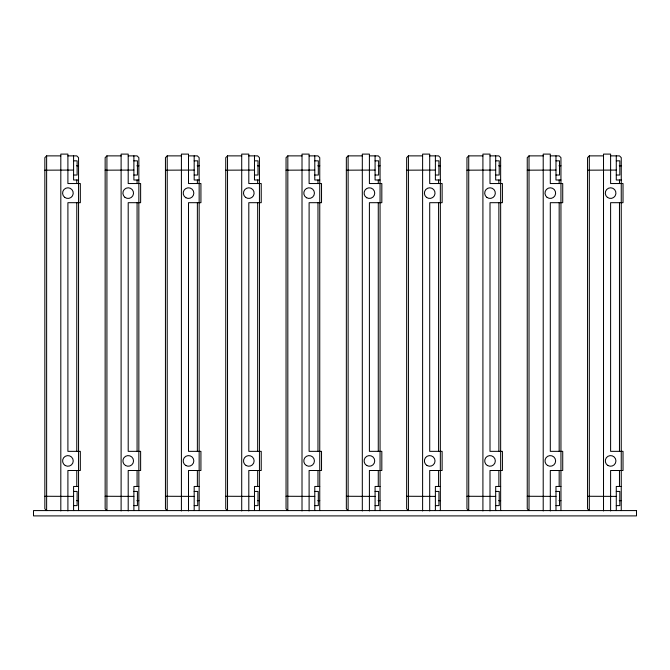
<?xml version="1.0" encoding="UTF-8"?>
<svg xmlns="http://www.w3.org/2000/svg" width="670" height="670" viewBox="0 0 670 670"><rect width="100%" height="100%" fill="white"/><g stroke="black" fill="none" stroke-linecap="round" stroke-linejoin="round"><path stroke-width="1" d="M60.811 155.876L46.624 155.876L44.848 157.651L44.848 508.806L46.624 510.582M121.111 155.876L106.924 155.876L105.148 157.651L105.148 508.806L106.924 510.582M181.411 155.876L167.224 155.876L165.448 157.651L165.448 508.806L167.224 510.582M241.711 155.876L227.524 155.876L225.748 157.651L225.748 508.806L227.524 510.582M302.011 155.876L287.824 155.876L286.048 157.651L286.048 508.806L287.824 510.582M362.311 155.876L348.124 155.876L346.348 157.651L346.348 508.806L348.124 510.582M422.611 155.876L408.424 155.876L406.648 157.651L406.648 508.806L408.424 510.582M482.911 155.876L468.724 155.876L466.948 157.651L466.948 508.806L468.724 510.582M543.211 155.876L529.024 155.876L527.248 157.651L527.248 508.806L529.024 510.582M603.511 155.876L589.324 155.876L587.548 157.651L587.548 508.806L589.324 510.582M44.848 170.18L73.583 170.063M105.148 170.18L133.883 170.063M165.448 170.18L194.183 170.063M225.748 170.18L254.483 170.063M286.048 170.18L314.783 170.063M346.348 170.18L375.083 170.063M406.648 170.18L435.383 170.063M466.948 170.18L495.683 170.063M527.248 170.18L555.983 170.063M587.548 170.18L616.283 170.063M67.904 155.876L76.774 155.876L78.549 157.651L78.549 510.582M128.205 155.876L137.074 155.876L138.849 157.651L138.849 510.582M188.505 155.876L197.374 155.876L199.149 157.651L199.149 510.582M248.804 155.876L257.674 155.876L259.449 157.651L259.449 510.582M309.104 155.876L317.974 155.876L319.749 157.651L319.749 510.582M369.404 155.876L378.274 155.876L380.049 157.651L380.049 510.582M429.705 155.876L438.574 155.876L440.349 157.651L440.349 510.582M490.005 155.876L498.874 155.876L500.649 157.651L500.649 510.582M550.305 155.876L559.174 155.876L560.949 157.651L560.949 510.582M610.605 155.876L619.474 155.876L621.249 157.651L621.249 510.582M73.583 160.842L77.125 160.842L77.125 175.029L73.583 175.029M133.883 160.842L137.425 160.842L137.425 175.029L133.883 175.029M194.183 160.842L197.725 160.842L197.725 175.029L194.183 175.029M254.483 160.842L258.025 160.842L258.025 175.029L254.483 175.029M314.783 160.842L318.325 160.842L318.325 175.029L314.783 175.029M375.083 160.842L378.625 160.842L378.625 175.029L375.083 175.029M435.383 160.842L438.925 160.842L438.925 175.029L435.383 175.029M495.683 160.842L499.225 160.842L499.225 175.029L495.683 175.029M555.983 160.842L559.525 160.842L559.525 175.029L555.983 175.029M616.283 160.842L619.825 160.842L619.825 175.029L616.283 175.029M76.564 165.808L78.549 165.808M136.864 165.808L138.849 165.808M197.164 165.808L199.149 165.808M257.464 165.808L259.449 165.808M317.764 165.808L319.749 165.808M378.064 165.808L380.049 165.808M438.364 165.808L440.349 165.808M498.664 165.808L500.649 165.808M558.964 165.808L560.949 165.808M619.264 165.808L621.249 165.808M78.549 179.995L73.583 179.995L73.583 155.876M138.849 179.995L133.883 179.995L133.883 155.876M199.149 179.995L194.183 179.995L194.183 155.876M259.449 179.995L254.483 179.995L254.483 155.876M319.749 179.995L314.783 179.995L314.783 155.876M380.049 179.995L375.083 179.995L375.083 155.876M440.349 179.995L435.383 179.995L435.383 155.876M500.649 179.995L495.683 179.995L495.683 155.876M560.949 179.995L555.983 179.995L555.983 155.876M621.249 179.995L616.283 179.995L616.283 155.876M78.549 486.462L73.583 486.462L73.583 510.582M138.849 486.462L133.883 486.462L133.883 510.582M199.149 486.462L194.183 486.462L194.183 510.582M259.449 486.462L254.483 486.462L254.483 510.582M319.749 486.462L314.783 486.462L314.783 510.582M380.049 486.462L375.083 486.462L375.083 510.582M440.349 486.462L435.383 486.462L435.383 510.582M500.649 486.462L495.683 486.462L495.683 510.582M560.949 486.462L555.983 486.462L555.983 510.582M621.249 486.462L616.283 486.462L616.283 510.582M73.583 491.428L77.125 491.428L77.125 505.616L73.583 505.616M133.883 491.428L137.425 491.428L137.425 505.616L133.883 505.616M194.183 491.428L197.725 491.428L197.725 505.616L194.183 505.616M254.483 491.428L258.025 491.428L258.025 505.616L254.483 505.616M314.783 491.428L318.325 491.428L318.325 505.616L314.783 505.616M375.083 491.428L378.625 491.428L378.625 505.616L375.083 505.616M435.383 491.428L438.925 491.428L438.925 505.616L435.383 505.616M495.683 491.428L499.225 491.428L499.225 505.616L495.683 505.616M555.983 491.428L559.525 491.428L559.525 505.616L555.983 505.616M616.283 491.428L619.825 491.428L619.825 505.616L616.283 505.616M73.583 496.395L44.848 496.269M133.883 496.395L105.148 496.269M194.183 496.395L165.448 496.269M254.483 496.395L225.748 496.269M314.783 496.395L286.048 496.269M375.083 496.395L346.348 496.269M435.383 496.395L406.648 496.269M495.683 496.395L466.948 496.269M555.983 496.395L527.248 496.269M616.283 496.395L587.548 496.269M76.564 500.649L78.549 500.649M136.864 500.649L138.849 500.649M197.164 500.649L199.149 500.649M257.464 500.649L259.449 500.649M317.764 500.649L319.749 500.649M378.064 500.649L380.049 500.649M438.364 500.649L440.349 500.649M498.664 500.649L500.649 500.649M558.964 500.649L560.949 500.649M619.264 500.649L621.249 500.649M619.474 179.995L619.474 183.538M619.474 202.692L619.474 451.345M619.474 470.499L619.474 486.462M610.605 510.967L610.605 470.499L623.025 470.499L623.025 451.345L610.605 451.345L610.605 202.692L623.025 202.692L623.025 183.538L610.605 183.538L610.605 154.1L603.511 154.1L603.511 510.967M589.324 155.876L589.324 510.465M559.174 179.995L559.174 183.538M559.174 202.692L559.174 451.345M559.174 470.499L559.174 486.462M550.305 510.967L550.305 470.499L562.725 470.499L562.725 451.345L550.305 451.345L550.305 202.692L562.725 202.692L562.725 183.538L550.305 183.538L550.305 154.1L543.211 154.1L543.211 510.967M529.024 155.876L529.024 510.465M498.874 179.995L498.874 183.538M498.874 202.692L498.874 451.345M498.874 470.499L498.874 486.462M490.005 510.967L490.005 470.499L502.425 470.499L502.425 451.345L490.005 451.345L490.005 202.692L502.425 202.692L502.425 183.538L490.005 183.538L490.005 154.1L482.911 154.1L482.911 510.967M468.724 155.876L468.724 510.465M438.574 179.995L438.574 183.538M438.574 202.692L438.574 451.345M438.574 470.499L438.574 486.462M429.705 510.967L429.705 470.499L442.125 470.499L442.125 451.345L429.705 451.345L429.705 202.692L442.125 202.692L442.125 183.538L429.705 183.538L429.705 154.1L422.611 154.1L422.611 510.967M408.424 155.876L408.424 510.465M378.274 179.995L378.274 183.538M378.274 202.692L378.274 451.345M378.274 470.499L378.274 486.462M369.404 510.967L369.404 470.499L381.825 470.499L381.825 451.345L369.404 451.345L369.404 202.692L381.825 202.692L381.825 183.538L369.404 183.538L369.404 154.1L362.311 154.1L362.311 510.967M348.124 155.876L348.124 510.465M317.974 179.995L317.974 183.538M317.974 202.692L317.974 451.345M317.974 470.499L317.974 486.462M309.104 510.967L309.104 470.499L321.525 470.499L321.525 451.345L309.104 451.345L309.104 202.692L321.525 202.692L321.525 183.538L309.104 183.538L309.104 154.1L302.011 154.1L302.011 510.967M287.824 155.876L287.824 510.465M257.674 179.995L257.674 183.538M257.674 202.692L257.674 451.345M257.674 470.499L257.674 486.462M248.804 510.967L248.804 470.499L261.225 470.499L261.225 451.345L248.804 451.345L248.804 202.692L261.225 202.692L261.225 183.538L248.804 183.538L248.804 154.1L241.711 154.1L241.711 510.967M227.524 155.876L227.524 510.465M197.374 179.995L197.374 183.538M197.374 202.692L197.374 451.345M197.374 470.499L197.374 486.462M188.505 510.967L188.505 470.499L200.925 470.499L200.925 451.345L188.505 451.345L188.505 202.692L200.925 202.692L200.925 183.538L188.505 183.538L188.505 154.1L181.411 154.1L181.411 510.967M167.224 155.876L167.224 510.465M137.074 179.995L137.074 183.538M137.074 202.692L137.074 451.345M137.074 470.499L137.074 486.462M128.205 510.967L128.205 470.499L140.625 470.499L140.625 451.345L128.205 451.345L128.205 202.692L140.625 202.692L140.625 183.538L128.205 183.538L128.205 154.1L121.111 154.1L121.111 510.967M106.924 155.876L106.924 510.465M76.774 179.995L76.774 183.538M76.774 202.692L76.774 451.345M76.774 470.499L76.774 486.462M67.904 510.967L67.904 470.499L80.325 470.499L80.325 451.345L67.904 451.345L67.904 202.692L80.325 202.692L80.325 183.538L67.904 183.538L67.904 154.1L60.811 154.1L60.811 510.967M46.624 155.876L46.624 510.465M636.5 510.582L33.5 510.582L33.5 515.9L636.5 515.9L636.5 510.582M607.389 197.357A5.318 5.318 0 0 0 615.889 193.781A5.318 5.318 0 0 0 608.544 188.211A5.318 5.318 0 0 0 607.389 197.357M607.95 465.524A5.318 5.318 0 0 0 615.931 460.918A5.318 5.318 0 0 0 607.95 456.312A5.318 5.318 0 0 0 607.95 465.524M547.089 197.357A5.318 5.318 0 0 0 555.589 193.781A5.318 5.318 0 0 0 548.244 188.211A5.318 5.318 0 0 0 547.089 197.357M547.65 465.524A5.318 5.318 0 0 0 555.631 460.918A5.318 5.318 0 0 0 547.65 456.312A5.318 5.318 0 0 0 547.65 465.524M124.989 197.357A5.318 5.318 0 0 0 133.489 193.781A5.318 5.318 0 0 0 126.144 188.211A5.318 5.318 0 0 0 124.989 197.357M125.55 465.524A5.318 5.318 0 0 0 133.531 460.918A5.318 5.318 0 0 0 125.55 456.312A5.318 5.318 0 0 0 125.55 465.524M185.85 197.725A5.318 5.318 0 0 0 193.831 193.119A5.318 5.318 0 0 0 185.85 188.513A5.318 5.318 0 0 0 185.85 197.725M185.85 465.524A5.318 5.318 0 0 0 193.831 460.918A5.318 5.318 0 0 0 185.85 456.312A5.318 5.318 0 0 0 185.85 465.524M245.589 197.357A5.318 5.318 0 0 0 254.089 193.781A5.318 5.318 0 0 0 246.744 188.211A5.318 5.318 0 0 0 245.589 197.357M246.15 465.524A5.318 5.318 0 0 0 254.131 460.918A5.318 5.318 0 0 0 246.15 456.312A5.318 5.318 0 0 0 246.15 465.524M306.45 197.725A5.318 5.318 0 0 0 314.431 193.119A5.318 5.318 0 0 0 306.45 188.513A5.318 5.318 0 0 0 306.45 197.725M306.45 465.524A5.318 5.318 0 0 0 314.431 460.918A5.318 5.318 0 0 0 306.45 456.312A5.318 5.318 0 0 0 306.45 465.524M366.75 197.725A5.318 5.318 0 0 0 374.731 193.119A5.318 5.318 0 0 0 366.75 188.513A5.318 5.318 0 0 0 366.75 197.725M366.75 465.524A5.318 5.318 0 0 0 374.731 460.918A5.318 5.318 0 0 0 366.75 456.312A5.318 5.318 0 0 0 366.75 465.524M426.489 197.357A5.318 5.318 0 0 0 434.989 193.781A5.318 5.318 0 0 0 427.644 188.211A5.318 5.318 0 0 0 426.489 197.357M427.05 465.524A5.318 5.318 0 0 0 435.031 460.918A5.318 5.318 0 0 0 427.05 456.312A5.318 5.318 0 0 0 427.05 465.524M486.788 197.357A5.318 5.318 0 0 0 495.289 193.781A5.318 5.318 0 0 0 487.944 188.211A5.318 5.318 0 0 0 486.788 197.357M487.35 465.524A5.318 5.318 0 0 0 495.331 460.918A5.318 5.318 0 0 0 487.35 456.312A5.318 5.318 0 0 0 487.35 465.524M64.688 197.357A5.318 5.318 0 0 0 73.189 193.781A5.318 5.318 0 0 0 65.844 188.211A5.318 5.318 0 0 0 64.688 197.357M65.25 465.524A5.318 5.318 0 0 0 73.231 460.918A5.318 5.318 0 0 0 65.25 456.312A5.318 5.318 0 0 0 65.25 465.524"/></g></svg>
